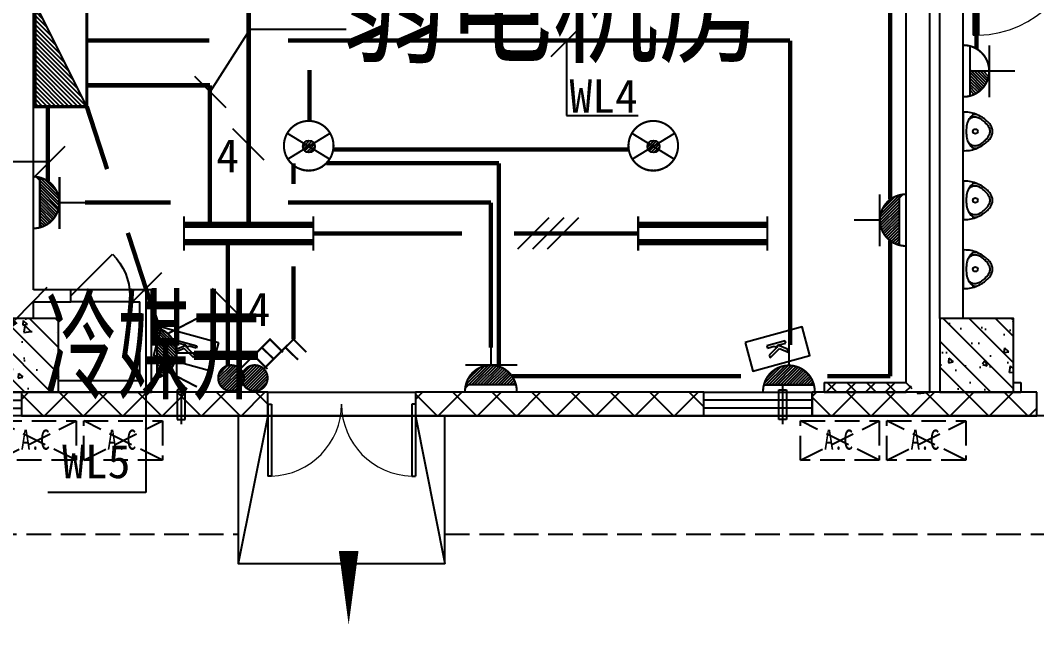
# Model space of a CAD drawing. Header units: millimetres. Extents: x -633009578 to 5705885, y -633235091 to 2571734.
# Drawn here: x 2892207 to 2902530, y 2057773 to 2064013 of the extents above; entities that cross this region are included whole.
import ezdxf

# ---------------------------------------------------------------- set-up
doc = ezdxf.new("R2010")
doc.units = ezdxf.units.MM
doc.header["$LTSCALE"] = 1000
doc.header["$MEASUREMENT"] = 0
doc.linetypes.add('DASH', pattern=[0.35, 0.25, -0.1])
doc.layers.get('0').update_dxf_attribs({"color": 9})
for name, color, linetype in [('3T_WOOD', 21, 'Continuous'), ('A-COLUM(柱)', 255, 'Continuous'), ('A-DI-S(箭头)', 76, 'Continuous'), ('A-DOOR(门）', 4, 'Continuous'), ('A-EQPM(设备)', 15, 'Continuous'), ('A-F-AREA(计算)', 5, 'Continuous'), ('A-HATH(填充)', 8, 'Continuous'), ('A-LM-QPM(设备)', 8, 'Continuous'), ('A-LVTY(厨卫)', 8, 'Continuous'), ('A-ST-O(室外)', 54, 'Continuous'), ('A-STAR(楼梯)', 51, 'Continuous'), ('A-TEXT(房间)', 243, 'Continuous'), ('A-WALL(墙)', 255, 'Continuous'), ('A-WINDOW（窗）', 4, 'Continuous'), ('WALL', 9, 'Continuous'), ('电-弱电平面-箭头', 3, 'Continuous'), ('电-强电平面-标注', 3, 'Continuous'), ('电-强电平面-线缆', 3, 'Continuous'), ('电-桥架', 4, 'Continuous'), ('设备-动力', 3, 'Continuous'), ('设备-插座', 3, 'Continuous'), ('设备-照明', 3, 'Continuous')]:
    doc.layers.add(name, color=color, linetype=linetype)
doc.styles.add('_TCH', font='simhei.ttf', dxfattribs={"width": 0.75, "bigfont": 'hztxt.shx'})
doc.styles.add('_TCH_DIM', font='simhei.ttf', dxfattribs={"width": 0.8, "bigfont": 'hztxt.shx'})
doc.styles.add('ELEC-DIM', font='simhei.ttf')
doc.styles.add('IDQSTYLE', font='simhei.ttf', dxfattribs={"width": 0.707, "bigfont": 'hztxt.shx'})
doc.styles.add('TXT', font='simhei.ttf', dxfattribs={"width": 0.8, "bigfont": 'hztxt.shx'})
pattern_1 = [(45, (-1310357.920547368, -13.22285339003429), (-200.0002033111466, 200.0002033111467), []), (135, (-1310357.920547368, -13.22285339003429), (-200.0002033111467, -200.0002033111466), [])]
pattern_2 = [(45, (-1310457.920547368, -13.22285339003429), (-100.0001016555733, 100.0001016555733), []), (135, (-1310457.920547368, -13.22285339003429), (-100.0001016555733, -100.0001016555733), [])]

# ---------------------------------------------------------------- blocks, each defined once
blk = doc.blocks.new('$plan$00000387')
for points in [[(-195.1053413768082, -0.0007896247711869364), (195.1053413768082, 0.0007896247707321891, -0.056281), (192.2349483853259, -62.07158893748328, -0.051243), (175.2703486377404, -125.5748806645047, -0.047086), (143.6831082538288, -189.724628874892, -0.038643), (109.2489721777902, -237.0609902997553, -0.050944), (77.11679163034205, -267.7759659795192, -0.073316), (36.52038586093977, -290.7338367186967, -0.092337), (0.001018339326947171, -297.5362265440604, -0.092337), (-36.51803354920821, -290.7341323159712, -0.073316), (-77.11462417741222, -267.776590178973, -0.050944), (-109.2474259731857, -237.0618745823472, -0.038643), (-143.6819452275654, -189.7257908973352, -0.047086), (-175.269704824098, -125.5762993672297, -0.051243), (-192.2348186147988, -62.07314493917374, -0.056281)], [(0.0004063761161887669, -146.3291454144546, 0.999985), (0.0002089799604618747, -97.55313528460101, 0.999985)]]:
    blk.add_lwpolyline(points, format="xyb", close=True)
for points in [[(-169.3906686580854, -140.1226315288268, -0.078162), (-170.9980199055512, -114.6377667698976, -0.158684), (-159.1263041735847, -87.15485956814655, -0.087457), (-117.404978437914, -53.84085994681891, -0.073385), (-70.49119853318143, -36.56470876068397, -0.051629), (0.0003042701246158686, -29.26612660759247), (0.0003042701246158686, -29.26612660759247, -0.051629), (70.49149449189827, -36.56413818386, -0.073385), (117.4050415866323, -53.83990962471171, -0.087457), (159.1270096202247, -87.15357250312127, -0.158684), (170.9989478331345, -114.6363836417117, -0.078162), (169.3918028553499, -140.1212604160505)], [(117.0630501052547, -53.65384373908455, -0.099174), (138.5356947175851, -84.86577428893679, -0.110283), (144.8304822659725, -118.461657304113, -0.092873), (136.0170142026468, -157.9354627454745, -0.05733), (119.0399966660161, -187.626263302564, -0.037877), (85.37168024390257, -226.8225566132141, -0.072182), (35.33205354717484, -264.1794573646985, -0.124936), (0.001291311165005027, -273.1480356215775), (0.001291311165005027, -273.1480356215775, -0.124936), (-35.32991617790412, -264.1797433356796, -0.072182), (-85.36984427394054, -226.8232476352587, -0.037877), (-119.0384779452529, -187.6272268447183, -0.05733), (-136.0157358103124, -157.9365637070459, -0.092873), (-144.8298950764129, -118.4628296054302, -0.110283), (-138.5353804395845, -84.8668946738876, -0.099174), (-117.0629874684723, -53.65479130090807)]]:
    blk.add_lwpolyline(points, format="xyb")
blk = doc.blocks.new('VdFDAFDFfasdgfswgre')
at = {"layer": 'A-LM-QPM(设备)'}
for p, q in [((-18.82899837940931, -406.182118716184), (32.44091908354312, -219.865729555022)), ((32.44091908354312, -219.865729555022), (56.36419694311917, -226.448856712319)), ((56.36419694311917, -226.448856712319), (37.18157476373017, -296.1590703437105)), ((37.18157476373017, -296.1590703437105), (49.2817729152739, -324.0305588338524)), ((49.2817729152739, -324.0305588338524), (125.9159782715142, -245.5878820237704)), ((153.1663345098495, -253.0865434217267), (58.93851659074426, -349.0140868732706)), ((125.9159782715142, -245.5878820237704), (153.1663345098495, -253.0865434217267)), ((5.094279481098056, -412.765245873481), (-18.82899837940931, -406.182118716184)), ((26.97990751266479, -333.232229411602), (5.094279481098056, -412.765245873481)), ((49.2817729152739, -324.0305588338524), (26.97990751266479, -333.232229411602)), ((26.97990751266479, -333.232229411602), (49.2817729152739, -324.0305588338524)), ((67.04131023027003, -429.8116214922629), (26.97990751266479, -333.232229411602)), ((58.93851659074426, -349.0140868732706), (97.61874484550208, -438.2258171304129)), ((97.61874484550208, -438.2258171304129), (67.04131023027003, -429.8116214922629))]:
    blk.add_line(p, q, dxfattribs=at)
blk.add_lwpolyline([(0, 0), (289.248551459983, -79.59444376500323), (130.0596639309078, -658.0915466849692), (-159.1888875309378, -578.4971029208973)], close=True, dxfattribs=at)
blk = doc.blocks.new('31231')
at = {"layer": 'A-EQPM(设备)', "linetype": 'DASH', "ltscale": 500}
blk.add_lwpolyline([(46963.81837394973, 1033204.040788963), (46963.81837394973, 1032804.040788963)], dxfattribs=at)
blk.add_lwpolyline([(46923.81837394973, 1033154.040788963), (47003.81837394973, 1033154.040788963), (47003.81837394973, 1032854.040788963), (46923.81837394973, 1032854.040788963)], close=True, dxfattribs=at)
blk = doc.blocks.new('1fdasdas')
at = {"layer": 'A-EQPM(设备)', "linetype": 'DASH'}
for p, q in [((800.000240216963, -0.0003133723512291908), (0.0002401703968644142, 399.9996865927242)), ((0.0002401703968644142, -0.0003133723512291908), (800.000240216963, 399.9996865927242))]:
    blk.add_line(p, q, dxfattribs=at)
blk.add_lwpolyline([(0.0002401703968644142, 399.9996865927242), (800.000240216963, 399.9996865927242), (800.000240216963, -0.0003133723512291908), (0.0002401703968644142, -0.0003133723512291908)], close=True, dxfattribs=at)
at = {"layer": 'A-EQPM(设备)', "style": '_TCH_DIM', "width": 0.7058823529411765}
blk.add_text('A.C', height=204, dxfattribs=at).set_placement((239.6609672275372, 108.2505295248702))
blk = doc.blocks.new('$DorLib2D$00000002')
for p, q in [((-0.5, -5.684341886080802e-17), (-0.5000000000000007, 0.4875)), ((-0.4750000000000007, 0.4875), (-0.5000000000000007, 0.4875)), ((-0.475, -2.842170943040401e-17), (-0.4750000000000007, 0.4875)), ((0.475, -2.842170943040401e-17), (0.4750000000000007, 0.4875)), ((0.4750000000000007, 0.4875), (0.5000000000000007, 0.4875)), ((0.5, -5.684341886080802e-17), (0.5000000000000007, 0.4875)), ((-0.5, -5.684341886080802e-17), (-0.475, -2.842170943040401e-17)), ((0.5, -5.684341886080802e-17), (0.475, -2.842170943040401e-17))]:
    blk.add_line(p, q)
at = {"lineweight": 13}
for centre, start, end in [((-0.4875, -4.263256414560601e-17), 0, 88.53071641864632), ((0.4875, -4.263256414560601e-17), 91.4692835813537, 180)]:
    blk.add_arc(centre, 0.4875, start, end, dxfattribs=at)
blk = doc.blocks.new('$TCHSYS$WIN2D')
for p, q in [((-0.5, 0.5), (0.5, 0.5)), ((-0.5, 0.5), (-0.4999999999999999, -0.5)), ((0.5, 0.5), (0.4999999999999998, -0.5)), ((0.5, 0.1666666666666666), (-0.5, 0.1666666666666666)), ((0.5, -0.1666666666666667), (-0.5, -0.1666666666666667)), ((-0.4999999999999999, -0.5), (0.5, -0.5))]:
    blk.add_line(p, q)
blk = doc.blocks.new('$DorLib2D$00000114')
at = {"color": 0}
blk.add_line((0.4999999999999964, 3.552713678800501e-15), (-0.2071067811864751, 0.7071067811864857), dxfattribs=at)
blk.add_arc((0.5000000000013856, -1.154631945610163e-12), 1.000000000001696, 135, 180, dxfattribs=at)
blk = doc.blocks.new('$DorLib2D$00000001')
for p, q in [((0.45, 0.9750000000000001), (0.5000000000000002, 0.9750000000000001)), ((0.45, 0), (0.45, 0.9750000000000001)), ((0.5, 0), (0.5, 0.9750000000000001)), ((0.5, 0), (0.45, 0))]:
    blk.add_line(p, q)
at = {"lineweight": 13}
blk.add_arc((0.475, 0), 0.975, 91.4692835813538, 180, dxfattribs=at)
blk = doc.blocks.new('_FZH')
h = blk.add_hatch()
h.set_pattern_fill('钢筋混凝土', color=256, scale=0.1, style=0)
h.set_pattern_definition([(45, (0, 0), (-0.1767766952966369, 0.1767766952966369), []), (50, (0, 0), (0.7172601826007535, -0.06275213498259512), [0.07500000000000001, -0.8250000000000001]), (355, (0, 0), (-0.138751333613, 0.7521921337000119), [0.06, -0.66]), (100.4514, (0.05977168000000001, -0.00522934), (0.5785093817140216, 0.6894395420609536), [0.06374019, -0.701142112]), (46.1842, (0, 0.2), (1.067241048625645, -0.1655190143290181), [0.1125, -1.2375]), (96.6356, (0.088936745, 0.186206693), (0.9346627055487033, 0.9741178709004418), [0.095610288, -1.051713]), (351.1842, (0, 0.2), (0.9346619451336272, 0.9741186009253247), [0.09000000000000001, -0.9900000000000001]), (21, (0.1, 0.15), (0.5969070521184617, -0.4026188906653388), [0.07500000000000001, -0.8250000000000001]), (326, (0.1, 0.15), (0.2433153319215824, 0.7251500450468529), [0.06, -0.66]), (71.4514, (0.149742233, 0.116448394), (0.84022262858149, 0.3225304967099524), [0.06374019, -0.701142112]), (37.50000000000001, (0, 0), (0.01215985531729062, 0.3328938538313115), [0, -0.652, 0, -0.67, 0, -0.6625000000000001]), (7.499999999999999, (0, 0), (0.2630695374421486, 0.3944117118823603), [0, -0.382, 0, -0.637, 0, -0.2525]), (-32.5, (-0.223, 0), (0.533822436172409, -0.02255487173437976), [0, -0.25, 0, -0.78, 0, -1.035]), (-42.5, (-0.323, 0), (0.5831861693423862, 0.1001049823323177), [0, -0.325, 0, -0.518, 0, -0.735])])
h.paths.add_polyline_path([(-0.5, -0.5), (0.5, -0.5), (0.5, 0.5), (-0.5, 0.5)])
blk.add_lwpolyline([(-0.5, -0.5), (0.5, -0.5), (0.5, 0.5), (-0.5, 0.5)], close=True)
blk = doc.blocks.new('9-29-1')
at = {"layer": 'A-HATH(填充)'}
h = blk.add_hatch(dxfattribs=at)
h.set_pattern_fill('多孔材料', color=256, scale=50, style=0)
h.set_pattern_definition(pattern_2)
h.paths.add_polyline_path([(1244490.59828831, 1382257.113137866), (1245325.59829113, 1382257.11313763), (1245413.057616517, 1382304.57933728), (1245325.598288452, 1382357.113138136), (1244490.59828831, 1382357.113137866)])
h = blk.add_hatch(dxfattribs=at)
h.set_pattern_fill('多孔材料', color=256, scale=50, style=0)
h.set_pattern_definition(pattern_2)
h.paths.add_polyline_path([(1246415.598288357, 1382357.113137866), (1246415.598288357, 1382257.113137866), (1246490.59828831, 1382257.113137866), (1246490.59828831, 1382357.113137866)])
h = blk.add_hatch(dxfattribs=at)
h.set_pattern_fill('多孔材料', color=256, scale=100, style=0)
h.set_pattern_definition(pattern_1)
h.paths.add_polyline_path([(1236340.587888198, 1382017.113137871), (1238840.598287572, 1382017.113137871), (1238840.598287572, 1382257.113137863), (1236340.587888199, 1382257.113137863)])
h = blk.add_hatch(dxfattribs=at)
h.set_pattern_fill('多孔材料', color=256, scale=100, style=0)
h.set_pattern_definition(pattern_1)
h.paths.add_polyline_path([(1240340.598287572, 1382017.113137871), (1243270.598289098, 1382017.113137871), (1243270.598289098, 1382257.113137862), (1240340.598287572, 1382257.113137863)])
h = blk.add_hatch(dxfattribs=at)
h.set_pattern_fill('多孔材料', color=256, scale=100, style=0)
h.set_pattern_definition(pattern_1)
h.paths.add_polyline_path([(1244370.598289098, 1382017.113137871), (1246650.598288081, 1382017.113137871), (1246650.598288081, 1382257.113137862), (1244370.598289098, 1382257.113137862)])
at = {"layer": 'A-DI-S(箭头)'}
blk.add_lwpolyline([(1239662.808085219, 1381558.047196071, 0, 0, 0), (1239662.808085219, 1379895.047196071, 0, 200, 0), (1239662.808085219, 1380645.047196071, 0, 0, 0)], format="xyseb", dxfattribs=at)
at = {"layer": 'A-DOOR(门）'}
for p, q in [((1237440.598288354, 1383297.113142614), (1236840.598288354, 1383297.113142606)), ((1237440.598288355, 1383177.113142614), (1236840.598288355, 1383177.113142606)), ((1238840.598287758, 1382257.113137865), (1240340.598287758, 1382257.113137865)), ((1238840.598287758, 1382017.113137865), (1240340.598287758, 1382017.113137865))]:
    blk.add_line(p, q, dxfattribs=at)
at = {"layer": 'A-F-AREA(计算)'}
blk.add_lwpolyline([(1121700.598288358, 1518097.113137865), (1255980.598288358, 1518097.113137865), (1255980.598288358, 1382017.113137865), (1121700.598288358, 1382017.113137865)], close=True, dxfattribs=at)
at = {"layer": 'A-ST-O(室外)', "linetype": 'DASH'}
for points in [[(1220990.597848017, 1380817.113137879), (1238540.598287759, 1380817.113137879)], [(1240640.598287759, 1380817.113137879), (1253190.597893141, 1380817.11313788)]]:
    blk.add_lwpolyline(points, dxfattribs=at)
at = {"layer": 'A-STAR(楼梯)'}
for points in [[(1238540.598287759, 1382017.113137881), (1238540.598287759, 1380517.113137881), (1240640.598287759, 1380517.113137881), (1240640.598287759, 1382017.113137875)], [(1238840.598287759, 1382017.113137885), (1238540.598287759, 1380517.113137881)], [(1240340.598287759, 1382017.113137885), (1240640.598287759, 1380517.113137881)]]:
    blk.add_lwpolyline(points, dxfattribs=at)
at = {"layer": 'A-WALL(墙)'}
for p, q in [((1245565.598288417, 1382357.113137866), (1245565.598288413, 1390287.113137871)), ((1245325.598288452, 1382357.113138136), (1245325.598288448, 1390167.11313803)), ((1236460.5982883, 1383297.113142631), (1236460.598288359, 1387077.11314359)), ((1245665.598288407, 1383007.113138146), (1245665.59828841, 1386957.113137863)), ((1245905.598288484, 1383007.113138146), (1245905.598288409, 1386837.113137968)), ((1236840.598288621, 1383297.113142685), (1236460.5982883, 1383297.113142631)), ((1236840.598288622, 1383177.113142521), (1236840.598288621, 1383297.113142685)), ((1237660.598288081, 1383297.113142647), (1237440.598288621, 1383297.113142693)), ((1237440.598288621, 1383297.113142693), (1237440.598288622, 1383177.113142529)), ((1237660.598288081, 1382257.113137087), (1237660.598288081, 1383297.113142647)), ((1236460.598287594, 1383007.113137495), (1236460.59828763, 1383177.113142224)), ((1236460.59828763, 1383177.113142224), (1236840.598288622, 1383177.113142521)), ((1237440.598288622, 1383177.113142529), (1237540.598288081, 1383177.113142238)), ((1237540.598288081, 1382377.113137784), (1237540.598288081, 1383177.113142238)), ((1236715.598287918, 1382377.113142774), (1237540.598288081, 1382377.113137784)), ((1244490.59828831, 1382357.113137866), (1245325.598288452, 1382357.113138136)), ((1244490.59828831, 1382357.113137866), (1244490.59828831, 1382257.113137866)), ((1245565.598288417, 1382257.11313788), (1245565.598288417, 1382357.113137866)), ((1246415.598288569, 1382357.113139855), (1246490.59828831, 1382357.113137866)), ((1246490.59828831, 1382357.113137866), (1246490.59828831, 1382257.113137866)), ((1236715.598287918, 1382257.113142909), (1237660.598288081, 1382257.113137087)), ((1244490.59828831, 1382257.113137866), (1245325.59829113, 1382257.11313763)), ((1245444.585160863, 1382246.133662526), (1245435.435598069, 1382246.977935487)), ((1245444.585160863, 1382246.133662526), (1245565.598288417, 1382257.11313788)), ((1246415.598288569, 1382257.11313739), (1246490.59828831, 1382257.113137866))]:
    blk.add_line(p, q, dxfattribs=at)
at = {"layer": 'WALL'}
for p, q in [((1238840.598287572, 1382257.113137863), (1236340.587888199, 1382257.113137863)), ((1236340.587888199, 1382257.113137863), (1236340.587888198, 1382017.113137871)), ((1238840.598287572, 1382017.113137871), (1238840.598287572, 1382257.113137863)), ((1243270.598289098, 1382257.113137862), (1240340.598287572, 1382257.113137863)), ((1240340.598287572, 1382257.113137863), (1240340.598287572, 1382017.113137871)), ((1243270.598289098, 1382017.113137871), (1243270.598289098, 1382257.113137862)), ((1246650.598288081, 1382257.113137862), (1244370.598289098, 1382257.113137862)), ((1244370.598289098, 1382257.113137862), (1244370.598289098, 1382017.113137871)), ((1246650.598288081, 1382017.113137871), (1246650.598288081, 1382257.113137862)), ((1236340.587888198, 1382017.113137871), (1238840.598287572, 1382017.113137871)), ((1240340.598287572, 1382017.113137871), (1243270.598289098, 1382017.113137871)), ((1244370.598289098, 1382017.113137871), (1246650.598288081, 1382017.113137871))]:
    blk.add_line(p, q, dxfattribs=at)
at = {"layer": 'A-COLUM(柱)', "xscale": 750, "yscale": 750, "zscale": 750, "rotation": 270}
for p in [(1236340.598288357, 1382632.113137866), (1246040.598288357, 1382632.113137864)]:
    blk.add_blockref('_FZH', p, dxfattribs=at)
at = {"layer": 'A-DOOR(门）'}
for name, p, xscale, yscale, zscale, rotation in [('$DorLib2D$00000001', (1246555.598288423, 1386957.113137863), 1100, 1100, 1100, 180), ('$DorLib2D$00000114', (1237140.598288354, 1383237.11314261), -600, 600, 600, 7.559217755434985e-10)]:
    blk.add_blockref(name, p, dxfattribs=dict(at, xscale=xscale, yscale=yscale, zscale=zscale, rotation=rotation))
at = {"layer": 'A-DOOR(门）', "extrusion": (0, 0, -1), "xscale": -1500, "yscale": 1500, "zscale": 1500, "rotation": 180.0000000000016}
blk.add_blockref('$DorLib2D$00000002', (-1239590.598287758, 1382137.113137865), dxfattribs=at)
at = {"layer": 'A-EQPM(设备)', "color": 6, "xscale": -1}
blk.add_blockref('31231', (1284924.431073736, 349128.3871107285), dxfattribs=at)
at = {"layer": 'A-EQPM(设备)', "color": 6}
for name, p in [('31231', (1197106.779915286, 349128.3871107285)), ('1fdasdas', (1236093.528069905, 1381566.133834988)), ('1fdasdas', (1236971.439825581, 1381566.133834988)), ('1fdasdas', (1244251.69107468, 1381566.133834988)), ('1fdasdas', (1245129.602830356, 1381566.133834988))]:
    blk.add_blockref(name, p, dxfattribs=at)
at = {"layer": 'A-LM-QPM(设备)', "rotation": 270}
blk.add_blockref('VdFDAFDFfasdgfswgre', (1238342.020900053, 1382761.569895266), dxfattribs=at)
at = {"layer": 'A-LM-QPM(设备)', "xscale": -1, "rotation": 89.99999999999999}
blk.add_blockref('VdFDAFDFfasdgfswgre', (1243689.190088968, 1382761.569895266), dxfattribs=at)
at = {"layer": 'A-LVTY(厨卫)', "xscale": -1, "rotation": 89.99999999999999}
for p in [(1245905.599078035, 1384907.113079764), (1245905.599078035, 1384207.113079764), (1245905.599078035, 1383507.113079764)]:
    blk.add_blockref('$plan$00000387', p, dxfattribs=at)
at = {"layer": 'A-WINDOW（窗）', "extrusion": (0, 0, -1), "xscale": 12000, "yscale": 240, "zscale": 12000, "rotation": 1.591588540602974e-12}
blk.add_blockref('$TCHSYS$WIN2D', (-1230340.587888426, 1382137.113137865), dxfattribs=at)
at = {"layer": 'A-WINDOW（窗）', "xscale": -1100, "yscale": 240, "zscale": 1100, "rotation": 179.9999999999984}
blk.add_blockref('$TCHSYS$WIN2D', (1243820.598289152, 1382137.113137864), dxfattribs=at)
at = {"layer": 'A-TEXT(房间)'}
for s, height, style, width, p in [('弱电机房', 1050, '_TCH', 0.75, (1239586.597236926, 1385713.846269975)), ('冷媒井', 900, 'TXT', 0.6, (1236575.712928132, 1382283.804529971))]:
    blk.add_text(s, height=height, dxfattribs=dict(at, style=style, width=width)).set_placement(p)
blk = doc.blocks.new('*X123')
at = {"color": 0, "linetype": 'Continuous'}
for p, q in [((236.8433150387835, 319.9990725063215), (241.4210886051158, 324.5768460726538)), ((237.2675791074955, 319.9990725063215), (242.2655414724513, 324.9970348712774)), ((237.6918431762074, 319.9990725063215), (242.2655414724513, 324.5727708025654)), ((235.9947869013596, 319.9990725063215), (239.7240323302681, 323.7283179352299)), ((236.4190509700716, 319.9990725063215), (240.5725604676919, 324.1525820039419)), ((238.1161072449193, 319.9990725063215), (242.2655414724513, 324.1485067338535)), ((238.5403713136312, 319.9990725063215), (242.2655414724513, 323.7242426651416)), ((235.1462587639358, 319.9990725063215), (238.0269760554204, 322.8797897978061)), ((235.5705228326477, 319.9990725063215), (238.8755041928442, 323.304053866518)), ((238.9646353823431, 319.9990725063215), (242.2655414724513, 323.2999785964296)), ((239.3888994510551, 319.9990725063215), (242.2655414724513, 322.8757145277177)), ((233.8734665578, 319.9990725063215), (235.4813916431488, 321.6069975916703)), ((234.297730626512, 319.9990725063215), (236.3299197805727, 322.0312616603822)), ((234.7219946952239, 319.9990725063215), (237.1784479179965, 322.4555257290941)), ((239.813163519767, 319.9990725063215), (242.2655414724513, 322.4514504590058)), ((240.2374275884789, 319.9990725063215), (242.2655414724513, 322.0271863902939)), ((240.6616916571909, 319.9990725063215), (242.2655414724513, 321.6029223215819)), ((233.0249384203761, 319.9990725063215), (233.7843353683011, 320.7584694542464)), ((233.4492024890881, 319.9990725063215), (234.6328635057249, 321.1827335229584)), ((241.0859557259028, 319.9990725063215), (242.2655414724513, 321.17865825287)), ((241.5102197946147, 319.9990725063215), (242.2655414724513, 320.7543941841581)), ((232.6006743516642, 319.9990725063215), (232.9358072308772, 320.3342053855345)), ((241.9344838633266, 319.9990725063215), (242.2655414724513, 320.3301301154461))]:
    blk.add_line(p, q, dxfattribs=at)
blk = doc.blocks.new('HC000431')
at = {"color": 0, "linetype": 'Continuous'}
blk.add_line((5, 2.5), (-5, -2.5), dxfattribs=at)
at = {"color": 0, "linetype": 'Continuous', "const_width": 0.3}
for points in [[(5, 2.5), (-5, 2.5), (-5, -2.5)], [(-5, -2.5), (5, -2.5), (5, 2.5)]]:
    blk.add_lwpolyline(points, dxfattribs=at)
at = {"color": 0, "linetype": 'Continuous'}
blk.add_blockref('*X123', (-237.2655414724513, -322.4990725063215), dxfattribs=at)
at = {"color": 0, "style": 'IDQSTYLE', "width": 0.7}
blk.add_attdef('PSFHATT', (7.000000000000028, -2.5), '', height=2.5, dxfattribs=at)
blk = doc.blocks.new('HC000067')
at = {"color": 0, "linetype": 'Continuous'}
for points, const_width in [([(6.25, 0.8328412808464349), (-6.250000000000057, 0.8328412808464349)], 0.6), ([(-6.250000000000057, 1.65), (-6.250000000000057, -1.650000000000057)], 0.2), ([(6.25, 1.65), (6.25, -1.650000000000057)], 0.2), ([(6.25, -0.8328412808464352), (-6.250000000000057, -0.8328412808464352)], 0.6)]:
    blk.add_lwpolyline(points, dxfattribs=dict(at, const_width=const_width))
at = {"color": 0, "style": 'IDQSTYLE', "width": 0.7}
blk.add_attdef('PSFHATT', (8.25, -1.650000000000057), '', height=2.5, dxfattribs=at)
blk = doc.blocks.new('*X155')
at = {"color": 0, "linetype": 'Continuous'}
for p, q in [((261.9988066744281, 135.850956910748), (263.2375091559566, 137.0896593922765)), ((262.0234026256783, 135.5927101495236), (263.4957559171792, 137.0650634410244)), ((262.0463461952987, 136.1813391440932), (262.9071269225657, 137.0421198713602)), ((262.0884022348038, 135.3748670461744), (263.7135990205094, 137.00006383188)), ((262.1829592200917, 135.1865813189878), (263.9018847477136, 136.9055068466096)), ((262.3023466942452, 135.0231260806666), (264.0653399860179, 136.7861193724393)), ((262.4446987243758, 134.8826353983226), (264.205830668362, 136.6437673423088)), ((262.6100901587723, 134.7651841202445), (264.3232819464568, 136.478375907929)), ((262.8005700291263, 134.6728212781239), (264.4156447885779, 136.2878960375755)), ((263.0211904412342, 134.6105989777572), (264.4778670889456, 136.0672756254685)), ((263.2836307586351, 134.5901965826834), (264.4982694840214, 135.8048353080697)), ((263.6234742990336, 134.6471974106073), (264.4412686561033, 135.464991767677))]:
    blk.add_line(p, q, dxfattribs=at)
blk = doc.blocks.new('HC000111')
at = {"color": 0, "linetype": 'Continuous', "const_width": 0.2}
for points in [[(0.8838834764831975, 2.133883476483163), (3.750000000000091, 5), (5.000000000000091, 3.75)], [(2.898879886034229, 4.275409520972289), (4.191507707965946, 3.019373591507303)], [(2.221789122165297, 3.388795923702901), (3.514416944097014, 2.132759994237858)]]:
    blk.add_lwpolyline(points, dxfattribs=at)
blk.add_lwpolyline([(0.8838834764833108, 0.3661165235168934, 0.1989123673796338), (1.250000000000034, 1.250000000000057, 0.1989123673796269), (0.8838834764832544, 2.13388347648322, 0.1989123673796352), (9.12880881998035e-14, 2.5, 0.1989123673796539), (-0.8838834764830719, 2.13388347648322, 0.1989123673796721), (-1.249999999999966, 1.250000000000057, 0.1989123673796564), (-0.8838834764831855, 0.3661165235168368, 0.198912367379673), (9.087175456556906e-14, 0, 0.198912367379652)], format="xyb", close=True, dxfattribs=at)
at = {"color": 0, "linetype": 'Continuous'}
blk.add_blockref('*X155', (-263.2487560761181, -134.5897099905746), dxfattribs=at)
at = {"color": 0, "style": 'IDQSTYLE', "width": 0.7}
blk.add_attdef('PSFHATT', (7.000000000000091, -1e-08), '', height=2.5, dxfattribs=at)
blk = doc.blocks.new('*X164')
at = {"color": 0, "linetype": 'Continuous'}
for p, q in [((159.595646846908, 156.7672197221619), (159.6233466819307, 156.7949195571846)), ((159.6640079704214, 156.5527381332005), (159.9061893944054, 156.7949195571846)), ((159.747532531186, 156.3534199814905), (160.18903210688, 156.7949195571846)), ((159.8446775338837, 156.1677222717137), (160.4718748193546, 156.7949195571846)), ((159.9544025265515, 155.9946045519069), (160.7547175318292, 156.7949195571846)), ((160.0760273856543, 155.833386698535), (161.0375602443038, 156.7949195571846)), ((160.2091522122192, 155.6836688126253), (161.3204029567785, 156.7949195571846)), ((160.3536147760518, 155.5452886639833), (161.6032456692531, 156.7949195571846)), ((160.5094741859558, 155.4183053614127), (161.8860883817277, 156.7949195571846)), ((160.6770167777584, 155.3030052407406), (162.1689310942023, 156.7949195571846)), ((160.8567856433337, 155.1999313938414), (162.451773806677, 156.7949195571846)), ((161.0496413096342, 155.1099443476672), (162.7346165191516, 156.7949195571846)), ((161.2568708631404, 155.0343311886988), (163.0174592316262, 156.7949195571846)), ((161.4803825063601, 154.9750001194438), (163.3003019441008, 156.7949195571846)), ((161.7230685552892, 154.9348434558983), (163.5831446565754, 156.7949195571846)), ((161.9895441276247, 154.9184763157592), (163.86598736905, 156.7949195571846)), ((162.2878715788766, 154.9339610545365), (164.4937876543064, 157.1398771299663)), ((162.6346011340941, 154.9978478972794), (164.4299008115636, 156.7931475747489)), ((163.0778250055067, 155.1582290562173), (164.2695196526256, 156.3499237033363))]:
    blk.add_line(p, q, dxfattribs=at)
blk = doc.blocks.new('HC000134')
at = {"color": 0, "linetype": 'Continuous', "const_width": 0.2}
blk.add_lwpolyline([(-2.5, 5, 0.198912367379654), (-1.767766952966213, 3.232233047033674, 0.1989123673796558), (-4.592273826913179e-16, 2.5, 0.1989123673796559), (1.767766952966213, 3.232233047033674, 0.1989123673796541), (2.5, 4.999999999999999)], format="xyb", dxfattribs=at)
for points in [[(-2.421006983541702, 4.37652170395188), (2.421006983541702, 4.37652170395188)], [(-2.549372027147456, 2.476391871554483), (2.483025305961291, 2.476391871554483)], [(0, 2.5), (0, 0)]]:
    blk.add_lwpolyline(points, dxfattribs=at)
at = {"color": 0, "linetype": 'Continuous'}
blk.add_blockref('*X164', (-162.0093508556101, -152.4183978532327), dxfattribs=at)
at = {"color": 0, "style": 'IDQSTYLE', "width": 0.7}
blk.add_attdef('PSFHATT', (4.500000010000001, 0), '', height=2.5, dxfattribs=at)
blk = doc.blocks.new('HC000127')
at = {"color": 0, "linetype": 'Continuous'}
for p, q in [((-2.394925552313452, 4.28283084360757), (-2.301234691969285, 4.37652170395188)), ((-2.321819471781509, 4.073094211665051), (-2.018391979494709, 4.37652170395188)), ((-2.234077361864593, 3.877993609107307), (-1.735549267019906, 4.37652170395188)), ((-2.133071322147771, 3.696156936349553), (-1.45270655454533, 4.37652170395188)), ((-2.019722391649111, 3.526663154373495), (-1.169863842070754, 4.37652170395188)), ((-1.89462033080963, 3.3689225027384), (-0.8870211295961781, 4.37652170395188)), ((-1.75809067461546, 3.222609446457881), (-0.6041784171216023, 4.37652170395188)), ((-1.610228640033711, 3.087628768565168), (-0.3213357046467991, 4.37652170395188)), ((-1.450908635363021, 2.964106060761054), (-0.03849299217222324, 4.37652170395188)), ((-1.279771678729958, 2.852400304919513), (0.2443497203023526, 4.37652170395188)), ((-1.096187659196403, 2.753141611978464), (0.5271924327769284, 4.37652170395188)), ((-0.8991825738169155, 2.667303984883461), (0.8100351452515042, 4.37652170395188)), ((-0.6873090270223656, 2.596334819203292), (1.092877857726307, 4.37652170395188)), ((-0.4584132462771322, 2.542387887474007), (1.375720570200883, 4.37652170395188)), ((-0.209190882280609, 2.508767538995784), (1.658563282675459, 4.37652170395188)), ((0.06574902768079482, 2.500864736482612), (1.941405995150035, 4.37652170395188)), ((0.3761933590246826, 2.528466355351895), (2.224248707624611, 4.376521703951852)), ((0.7437720382852149, 2.613202322137766), (2.386797677867207, 4.256227961719787)), ((1.246104544721902, 2.832692116099963), (2.167307883900094, 3.753895455278013))]:
    blk.add_line(p, q, dxfattribs=at)
at = {"color": 0, "linetype": 'Continuous', "const_width": 0.2}
blk.add_lwpolyline([(-2.5, 5, 0.198912367379654), (-1.767766952966213, 3.232233047033674, 0.1989123673796558), (-4.592273826913179e-16, 2.5, 0.1989123673796559), (1.767766952966213, 3.232233047033674, 0.1989123673796541), (2.5, 4.999999999999999)], format="xyb", dxfattribs=at)
for points in [[(-2.421006983541474, 4.37652170395188), (2.421006983541474, 4.37652170395188)], [(0, 2.5), (0, 0)]]:
    blk.add_lwpolyline(points, dxfattribs=at)
at = {"color": 0, "style": 'IDQSTYLE', "width": 0.7}
blk.add_attdef('PSFHATT', (4.500000010000001, 0), '', height=2.5, dxfattribs=at)
blk = doc.blocks.new('HC000136')
at = {"color": 0, "linetype": 'Continuous'}
for p, q in [((-2.263127864574926, 3.93780780054658), (-1.824413961169739, 4.37652170395188)), ((-2.166171642377776, 3.751921310269552), (-1.541571248695163, 4.37652170395188)), ((-2.056623188829235, 3.578627051343346), (-1.258728536220588, 4.37652170395188)), ((-1.935167161310801, 3.417240366387034), (-0.9758858237460117, 4.37652170395188)), ((-1.802207139847269, 3.267357675375933), (-0.6930431112714359, 4.37652170395188)), ((-1.657908623596541, 3.128813479151916), (-0.4102003987968601, 4.37652170395188)), ((-1.502215697701104, 3.001663692572663), (-0.1273576863222843, 4.37652170395188)), ((-1.334845464380123, 2.886191213419067), (0.1554850261522915, 4.37652170395188)), ((-1.155258892497841, 2.782935072827001), (0, 3.938193965324729)), ((-0.9626006818002679, 2.692750571049828), (0, 3.655351252850153)), ((-0.7555910368541845, 2.616917503521506), (0, 3.372508540375577)), ((-0.5323327753721969, 2.557333052528577), (0, 3.089665827900888))]:
    blk.add_line(p, q, dxfattribs=at)
at = {"color": 0, "linetype": 'Continuous', "const_width": 0.2}
blk.add_lwpolyline([(-2.5, 4.999999999999943, 0.198912367379654), (-1.767766952966212, 3.232233047033617, 0.1989123673796558), (-9.033165925335943e-16, 2.500000000000057, 0.1989123673796559), (1.767766952966213, 3.232233047033617, 0.1989123673796541), (2.5, 4.999999999999942)], format="xyb", dxfattribs=at)
for points in [[(-2.421006983541702, 4.352913575506307), (2.41480416581453, 4.352913575506307)], [(0, 2.476391871554483), (0, 4.306405978417899)], [(-2.549372027147456, 2.476391871554483), (2.483025305961291, 2.476391871554483)], [(0, 2.500000000000057), (0, 0)]]:
    blk.add_lwpolyline(points, dxfattribs=at)
at = {"color": 0, "style": 'IDQSTYLE', "width": 0.7}
blk.add_attdef('PSFHATT', (4.500000010000001, 0), '', height=2.5, dxfattribs=at)
blk = doc.blocks.new('*X132')
at = {"color": 0, "linetype": 'Continuous'}
for p, q in [((192.590110055903, 446.7242872143482), (193.9264208598343, 448.0605980182795)), ((192.6512440212146, 447.2096852483717), (193.4410228258108, 447.9994640529679)), ((192.666080612941, 446.3759937026742), (194.2747143715083, 447.9846274612416)), ((192.8122309321682, 446.0978799531896), (194.552828120993, 447.8384771420143)), ((193.0126674313866, 445.874052383696), (194.7766556904866, 447.6380406427959)), ((193.2651240367983, 445.7022449203958), (194.9484631537868, 447.3855840373842)), ((193.5780466605768, 445.5909034754624), (195.0598045987202, 447.0726614136058)), ((193.9838870800477, 445.5724798262212), (195.0782282479613, 446.6668209941349))]:
    blk.add_line(p, q, dxfattribs=at)
blk = doc.blocks.new('HC001446')
at = {"color": 0, "linetype": 'Continuous'}
blk.add_line((5.527270022789651, 5.473665066578945), (2.421777122314836, 2.298687544782609), dxfattribs=at)
blk.add_lwpolyline([(2.421777122314836, 2.298687544782609, 0.8, 0, 0), (0.4698776614111466, 0.4121164681388052, 0, 0, 0)], format="xyseb", dxfattribs=at)
blk.add_circle((0, 0), 0.625, dxfattribs=at)
at = {"color": 0, "linetype": 'Continuous', "xscale": 0.5, "yscale": 0.5, "zscale": 0.5}
blk.add_blockref('*X132', (-96.91845018383214, -223.4069038532592), dxfattribs=at)
at = {"color": 0, "style": 'IDQSTYLE', "width": 0.7}
blk.add_attdef('PSFHATT', (7.527270022789651, -0.62500001), '', height=2.5, dxfattribs=at)
blk = doc.blocks.new('HC000138')
at = {"color": 0, "linetype": 'Continuous'}
for p, q in [((-2.374604708602874, 4.218173626765406), (-2.216256631415945, 4.376521703952562)), ((-2.296923098892421, 4.013012524001397), (-1.933413918940914, 4.376521703952562)), ((-2.205075360767751, 3.822017549651605), (-1.650571206466793, 4.376521703952562)), ((-2.100281026749599, 3.643969171194726), (-1.367728493991763, 4.376521703952562)), ((-1.983351962739562, 3.478055522730131), (-1.084885781517187, 4.376521703952562)), ((-1.854793263115425, 3.323771509879975), (-0.802043069042611, 4.376521703952562)), ((-1.714858915893274, 3.180863144627551), (-0.5192003565680352, 4.376521703952562)), ((-1.563577801833617, 3.049301546212632), (-0.2363576440934594, 4.376521703952562)), ((-1.400756567805729, 2.929280067765717), (0.04648506838111643, 4.376521703952562)), ((-1.225960067633423, 2.821233855463561), (0.3293277808556923, 4.376521703952562)), ((-1.038464534611649, 2.725886676010532), (0.6121704933302681, 4.376521703952562)), ((-0.8371708268186921, 2.644337671329026), (0.8950132058048439, 4.376521703952562)), ((-0.6204504958100188, 2.57821528986301), (1.177855918279874, 4.376521703952562)), ((-0.3858651893656315, 2.529957883832822), (1.460698630753996, 4.376521703952562)), ((-0.1296179375954125, 2.503362423128351), (1.743541343229026, 4.376521703952562)), ((0.1546502783180586, 2.504787926566905), (2.026384055703602, 4.376521703952562)), ((0.4790277367378621, 2.546322672512247), (2.45367732748764, 4.520972263262252)), ((0.8728840163698806, 2.657336239669803), (2.342663760330197, 4.127115983630119)), ((1.493625300525764, 2.995234811351111), (2.004765188648889, 3.506374699474122))]:
    blk.add_line(p, q, dxfattribs=at)
at = {"color": 0, "linetype": 'Continuous', "const_width": 0.2}
blk.add_lwpolyline([(-2.5, 5, 0.198912367379654), (-1.767766952966213, 3.232233047033674, 0.1989123673796558), (-4.592273826913179e-16, 2.5, 0.1989123673796559), (1.767766952966213, 3.232233047033674, 0.1989123673796541), (2.5, 4.999999999999999)], format="xyb", dxfattribs=at)
for points in [[(-2.421006983541702, 4.376521703952562), (2.421006983541702, 4.376521703952562)], [(-1.834230393338203, 3.301294944920187), (-3.285453663121643, 0.5128423817204748)], [(1.86079823981845, 3.330440204518617), (3.327189879145408, 0.5128423817204748)], [(-2.263543249932354, 2.476391871554483), (2.305279465956119, 2.476391871554483)], [(0, 2.5), (0, 0)]]:
    blk.add_lwpolyline(points, dxfattribs=at)
at = {"color": 0, "style": 'IDQSTYLE', "width": 0.7}
blk.add_attdef('PSFHATT', (5.327189879145408, 0), '', height=2.5, dxfattribs=at)
blk = doc.blocks.new('*X159')
at = {"color": 0, "linetype": 'Continuous'}
for p, q in [((292.887994045295, 135.6274459094068), (293.516320533106, 136.2557723972178)), ((292.952224463849, 135.4088336154862), (293.7349328270265, 136.1915419786637)), ((292.9956283900541, 136.0179229666405), (293.1258434758722, 136.1481380524586)), ((293.0755886594741, 135.2493550986367), (293.8944113438761, 136.0681777830387)), ((293.2494900660814, 135.1404137927693), (294.0033526497434, 135.8942763764314)), ((293.4911899527468, 135.0992709669601), (294.0444954755525, 135.6525764897659))]:
    blk.add_line(p, q, dxfattribs=at)
blk = doc.blocks.new('HC000703')
at = {"color": 0, "linetype": 'Continuous', "const_width": 0.2000000000000002}
blk.add_lwpolyline([(-2.399999999999977, 0.05872925643336657, 1), (2.399999999999977, 0.05872925643336657, 1)], format="xyb", close=True, dxfattribs=at)
at = {"color": 0, "linetype": 'Continuous', "const_width": 0.2}
for points in [[(-2.074282131997677, 1.265938284269794), (2.022051310501354, -1.234061715730206)], [(2.074282131997734, 1.265938284269794), (-2.022051310501354, -1.234061715730206)]]:
    blk.add_lwpolyline(points, dxfattribs=at)
at = {"color": 0, "linetype": 'Continuous'}
blk.add_circle((0.02097265619840982, -0.0127996515010409), 0.5796574060804803, dxfattribs=at)
blk.add_arc((3.410605131648481e-12, 0.05872925643825511), 2.400000000004948, 224.6186283858651, 315.1351718326803, dxfattribs=at)
blk.add_blockref('*X159', (-293.4444389024706, -135.6911545353449), dxfattribs=at)
at = {"color": 0, "style": 'IDQSTYLE', "width": 0.7}
blk.add_attdef('PSFHATT', (4.400000009999977, -2.341270753566693), '', height=2.5, dxfattribs=at)
blk = doc.blocks.new('*X157')
at = {"color": 0, "linetype": 'Continuous'}
for p, q in [((261.9988066744281, 135.850956910748), (263.2375091559566, 137.0896593922765)), ((262.0234026256783, 135.5927101495236), (263.4957559171792, 137.0650634410244)), ((262.0463461952987, 136.1813391440932), (262.9071269225657, 137.0421198713602)), ((262.0884022348038, 135.3748670461744), (263.7135990205094, 137.00006383188)), ((262.1829592200917, 135.1865813189878), (263.9018847477136, 136.9055068466096)), ((262.3023466942452, 135.0231260806666), (264.0653399860179, 136.7861193724393)), ((262.4446987243758, 134.8826353983226), (264.205830668362, 136.6437673423088)), ((262.6100901587723, 134.7651841202445), (264.3232819464568, 136.478375907929)), ((262.8005700291263, 134.6728212781239), (264.4156447885779, 136.2878960375755)), ((263.0211904412342, 134.6105989777572), (264.4778670889456, 136.0672756254685)), ((263.2836307586351, 134.5901965826834), (264.4982694840214, 135.8048353080697)), ((263.6234742990336, 134.6471974106073), (264.4412686561033, 135.464991767677))]:
    blk.add_line(p, q, dxfattribs=at)
blk = doc.blocks.new('HC000107')
at = {"color": 0, "linetype": 'Continuous', "const_width": 0.2}
for points in [[(0.8838834764831067, 2.133883476483163), (3.75, 5), (5, 3.75)], [(2.898879886034138, 4.275409520972289), (4.191507707965854, 3.019373591507303)]]:
    blk.add_lwpolyline(points, dxfattribs=at)
blk.add_lwpolyline([(0.88388347648322, 0.3661165235168934, 0.1989123673796338), (1.249999999999944, 1.250000000000057, 0.1989123673796269), (0.8838834764831636, 2.13388347648322, 0.1989123673796352), (4.172009959724221e-16, 2.5, 0.1989123673796539), (-0.8838834764831627, 2.13388347648322, 0.1989123673796721), (-1.250000000000056, 1.250000000000057, 0.1989123673796564), (-0.8838834764832764, 0.3661165235168368, 0.198912367379673), (0, 0, 0.198912367379652)], format="xyb", close=True, dxfattribs=at)
at = {"color": 0, "linetype": 'Continuous'}
blk.add_blockref('*X157', (-263.2487560761182, -134.5897099905746), dxfattribs=at)
at = {"color": 0, "style": 'IDQSTYLE', "width": 0.7}
blk.add_attdef('PSFHATT', (7, -1e-08), '', height=2.5, dxfattribs=at)

msp = doc.modelspace()

# ---------------------------------------------------------------- linework, layer by layer
at = {"layer": '电-强电平面-标注'}
for p, q in [((2894136.151580106, 2063288.010877333), (2894541.803291734, 2063924.510877333)), ((2894541.803291734, 2063924.510877333), (2895517.752658824, 2063924.510877333)), ((2897914.242039576, 2063959.416870801), (2897596.043988043, 2063641.218819267)), ((2897755.143013809, 2063800.317845034), (2897755.143013809, 2063047.680678958)), ((2893977.052554339, 2063447.109903099), (2894295.250605874, 2063128.911851566)), ((2897755.143013809, 2063047.680678958), (2898481.659513527, 2063047.680678958)), ((2894685.343057564, 2062592.753000249), (2894367.145006029, 2062910.951051782)), ((2892344.363596698, 2062416.935884936), (2892662.561648233, 2062735.133936469)), ((2892503.462622466, 2062576.034910703), (2891903.462622466, 2062576.034910703)), ((2897576.111162599, 2062006.951051782), (2897257.913111065, 2061688.75300025)), ((2897726.111162599, 2062006.951051782), (2897407.913111065, 2061688.75300025)), ((2897876.111162599, 2062006.951051782), (2897557.913111065, 2061688.75300025)), ((2893639.719543241, 2061446.688611795), (2893321.521491708, 2061128.49056026)), ((2893480.620517474, 2061287.589586027), (2893480.620517474, 2059215.869685014)), ((2894154.956425059, 2061292.188353308), (2894473.154476593, 2060973.990301774)), ((2893480.620517474, 2059215.869685014), (2892485.683808614, 2059215.869685014))]:
    msp.add_line(p, q, dxfattribs=at)
at = {"layer": '电-强电平面-线缆', "color": 1, "linetype": 'Continuous', "const_width": 45}
for points in [[(2901919.994031791, 2063723.60627001), (2901919.994031791, 2065198.900288438)], [(2894526.244031796, 2064760.403691527), (2894526.244031796, 2061935.300360505)], [(2901042.999633072, 2062193.318367413), (2901042.999633072, 2064591.213702151)], [(2892882.93551214, 2063807.803507692), (2894126.244031796, 2063807.803507692)], [(2894926.244031796, 2063807.803507692), (2900026.19424987, 2063807.803507692)], [(2900026.19424987, 2063807.803507692), (2900026.19424987, 2060713.676093495)], [(2895143.943314651, 2062991.069553883), (2895143.943314651, 2063507.803507692)], [(2892882.93551214, 2063353.281125059), (2894133.16728371, 2063353.281125059)], [(2894133.16728371, 2061935.300360512), (2894133.16728371, 2063353.281125059)], [(2892487.313174635, 2062379.518023456), (2892487.313174635, 2063135.762840066)], [(2893088.891961528, 2062501.647277569), (2892882.93551214, 2063135.762840066)], [(2895385.325432817, 2062699.965139352), (2898386.966054052, 2062699.965139352)], [(2894981.75, 2062350.5), (2894981.75, 2062560.5)], [(2895315.006542858, 2062561.412580164), (2897068, 2062561.412580164)], [(2897068, 2060512.494888276), (2897068, 2062561.412580164)], [(2892864.994031746, 2062162.254772678), (2893733.16728371, 2062162.254772678)], [(2894926.244031796, 2062162.254772678), (2896986.854661554, 2062162.254772678)], [(2896986.854661554, 2062162.254772678), (2896986.854661554, 2060689.336652021)], [(2893614.486379817, 2060883.404191764), (2893299.190937676, 2061854.161588486)], [(2895182.494031796, 2061847.852026016), (2896693.498967561, 2061847.852026016)], [(2897220.304985506, 2061847.852026016), (2898482.494031826, 2061847.852026016)], [(2894314.055450826, 2060505.774963548), (2894314.055450826, 2061760.403691534)], [(2901042.999633072, 2060398.01603476), (2901042.999633072, 2061773.713702151)], [(2894981.75, 2060772.852026015), (2894981.75, 2061513)], [(2897201.86558361, 2060398.01603476), (2899453.866512245, 2060398.01603476)], [(2899453.866512245, 2060398.01603476), (2899525.493769149, 2060398.01603476)], [(2900404.420901973, 2060398.01603476), (2901042.999633072, 2060398.01603476)]]:
    msp.add_lwpolyline(points, dxfattribs=at)

# ---------------------------------------------------------------- block references
at = {"layer": '3T_WOOD'}
msp.add_blockref('9-29-1', (1655879.395743424, 677977.51603476), dxfattribs=at)
at = {"layer": '电-弱电平面-箭头', "color": 4, "xscale": 105, "yscale": 105, "zscale": 105}
msp.add_blockref('HC001446', (2891896.800040662, 2060724.362547041), dxfattribs=at)
at = {"layer": '电-桥架', "ltscale": 0.5, "xscale": 105, "yscale": 105, "zscale": 105, "rotation": 270}
msp.add_blockref('HC000431', (2892620.43551214, 2063660.762840066), dxfattribs=at)
at = {"layer": '设备-动力', "xscale": 105, "yscale": 105, "zscale": 105}
for p in [(2895136.395743433, 2062733.01603476), (2898635.895743433, 2062733.01603476)]:
    msp.add_blockref('HC000703', p, dxfattribs=at)
at = {"layer": '设备-插座', "yscale": 105, "zscale": 105}
for name, p, xscale, rotation in [('HC000136', (2902309.994463764, 2063498.481045674), 105, 90.00000000000001), ('HC000134', (2892864.994031746, 2062162.254772678), 105, 90), ('HC000134', (2900675.895743502, 2061983.516034781), -105, 270), ('HC000138', (2894055.362282405, 2060634.749036509), 105, 90), ('HC000134', (2896986.793502648, 2060772.51603479), 105, 180), ('HC000127', (2900013.471949134, 2060770.01603479), 105, 180)]:
    msp.add_blockref(name, p, dxfattribs=dict(at, xscale=xscale, rotation=rotation))
at = {"layer": '设备-照明', "xscale": 105, "yscale": 105, "zscale": 105}
for name, p in [('HC000067', (2894526.244031796, 2061847.852026023)), ('HC000067', (2899138.744031826, 2061847.852026023)), ('HC000111', (2894348.414283736, 2060247.852026023)), ('HC000107', (2894588, 2060247.852026015))]:
    msp.add_blockref(name, p, dxfattribs=at)

# ---------------------------------------------------------------- texts
at = {"layer": '电-强电平面-标注', "style": 'ELEC-DIM'}
for s, p in [('WL4', (2897784.94650149, 2063073.470406502)), ('4', (2894196.83122872, 2062468.83122872)), ('4', (2894514.895296394, 2060908.089327539)), ('WL5', (2892631.886340259, 2059362.07221666))]:
    msp.add_text(s, height=339.8734177215189, dxfattribs=at).set_placement(p)

doc.saveas('drawing.dxf')
